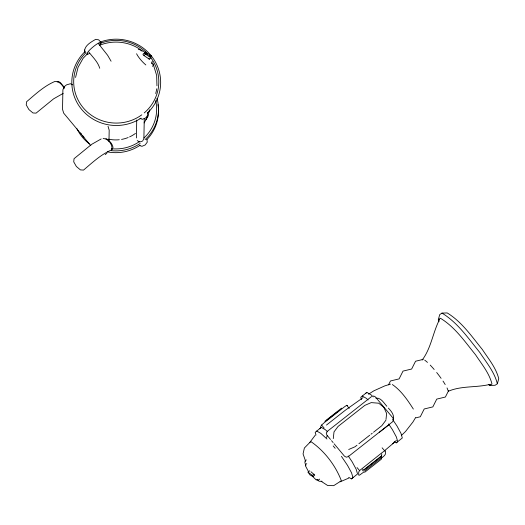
<?xml version="1.0" encoding="UTF-8"?>
<svg xmlns="http://www.w3.org/2000/svg" width="525" height="525" viewBox="0 0 525 525"><rect width="100%" height="100%" fill="white"/><g stroke="black" fill="none" stroke-linecap="round" stroke-linejoin="round"><path stroke-width="0.79" d="M152.191 61.313L151.607 63.676M153.293 63.755L153.267 65.153L152.532 66.413M108.97 141.593L109.187 130.141L108.019 126.302M113.065 147.538C112.54 143.719 109.134 140.339 105.932 138.456M136.388 137.95L136.73 120.068M144.277 118.394L143.883 138.718L142.511 141.179M320.723 428L320.749 426.471L321.602 425.047L324.115 422.815L344.19 407.026L346.697 405.307L347.517 405.412M84.512 51.037C84.906 45.248 91.206 41.961 95.688 39.342L98.733 39.847L101.102 42.696M333.277 438.624L334.005 431.891L338.093 426.418L364.862 405.366L371.227 402.609L378.742 403.207L383.801 407.308L386.636 413.49L385.993 419.475M381.813 453.987L381.413 456.376L364.678 469.534L362.408 469.252M381.76 456.796L381.353 459.178L364.626 472.336M75.547 77.457L78.035 67.364L83.127 58.249L87.649 53.616M145.898 119.805L147.998 115.966L149.52 109.784M438.985 321.772L438.329 319.666L439.714 314.619L441.991 313.103L447.208 312.939C461.836 321.812 471.752 336.473 482.363 349.525C488.46 358.818 496.02 367.717 498.75 378.715L497.359 383.762L495.088 385.278L489.871 385.448L488.565 384.622M326.563 437.601L327.213 435.56M393.048 419.783C394.866 415.327 391.23 411.108 388.356 408.083M439.583 319.443C432.79 332.581 431.268 347.931 422.192 360.052A20.462 3.124 51.8 0 1 423.209 359.376M388.513 384.864L390.462 380.973L399.112 378.886L403.01 371.103L411.659 369.016L415.557 361.233L422.763 359.494M448.645 390.541L445.397 397.025L436.748 399.112L432.849 406.895L424.2 408.982L420.302 416.765L415.977 417.808M144.099 122.942L147.998 115.966M382.069 457.682L384.589 455.451L385.435 454.027L385.494 450.968L384.674 450.857L382.167 452.576L359.579 470.597L358.726 472.021L358.667 475.079L359.487 475.191L363.877 471.988M415.636 417.539L412.919 422.034L405.549 431.465L401.533 435.369M385.908 420.223L381.819 425.696L373.531 432.219M305.616 461.298L303.056 453.895L304.382 448.009L309.625 442.673L315.21 435.245M392.68 443.822L396.362 440.39M144.664 53.058L145.694 52.113L147.807 54.653L144.46 52.874L142.918 54.278L143.975 55.552L149.33 59.207L150.872 57.796L148.759 55.256L151.646 56.175L150.623 57.113M143.975 55.552L145.517 54.141L150.872 57.796M327.666 431.806L325.428 429.752L321.287 427.402L315.19 432.318L315.978 435.028M319.791 428.695L321.287 427.402M373.295 396.893L370.886 394.688L366.831 392.385L360.767 397.274L361.443 399.591M365.367 393.652L366.831 392.385M309.625 442.673L310.879 441.584C324.443 450.962 335.482 465.353 341.362 480.742L333.69 485.658L327.672 485.527L321.188 481.307M348.692 477.337L351.448 478.898L352.944 477.606L351.566 472.861L347.524 465.399L341.434 456.343M394.223 441.709L396.25 442.857L397.714 441.591L396.362 436.951L392.405 429.64L388.572 423.944M384.818 450.483L394.072 442.614M105.177 154.612L106.851 153.293M324.831 421.319L341.558 408.155M326.753 420.203L337.693 411.6M326.478 425.053L345.306 410.248L363.07 397.615M371.602 396.526L327.265 431.399L326.287 433.158L326.872 435.074L330.501 439.432M306.351 459.926L305.097 460.911L304.9 462.755L305.891 465.413M306.784 463.627L305.668 464.507L305.511 465.977L308.352 471.312M310.977 471.758L314.757 475.145L313.09 476.464L309.993 474.948L308.057 472.106L309.73 470.787M308.057 472.106L312.421 475.486L314.094 474.173M356.961 445.252L355.051 446.755L348.685 449.505M358.877 443.75L369.712 435.225M370.985 434.221L372.258 433.217M319.666 479.082L318.55 479.962L316.24 479.962L311.712 475.584M379.267 432.364L388.822 424.85M396.25 442.857L402.314 437.968L400.962 433.328L397.005 426.024L392.752 419.692M351.448 478.898L357.545 473.99L356.167 469.245L352.124 461.777L348.206 455.956M364.685 469.127L381.419 455.962M381.386 457.774L364.652 470.938L362.381 470.656M438.329 319.666L440.442 318.255C455.077 327.127 464.992 341.788 475.604 354.848C481.694 364.14 489.254 373.032 491.991 384.038L489.871 385.448M368.484 394.209L373.892 390.803L384.786 385.888L390.495 384.097M63.171 93.404L53.648 98.812L36.074 113.138L32.963 112.96L28.895 109.548L26.25 104.902L26.578 101.752C35.438 94.237 44.133 85.975 54.981 81.421C59.272 81.191 62.416 84.958 64.221 88.43M101.148 138.954L91.626 144.362L74.051 158.694L73.723 161.844L76.368 166.491L80.437 169.903L83.541 170.08C92.407 162.566 101.102 154.304 111.943 149.75C112.783 144.48 108.393 138.803 103.13 138.429M340.108 481.832L348.62 478.17M448.442 391.191C461.862 385.56 476.588 387.811 490.389 384.28M99.579 45.308C112.862 39.847 128.395 41.409 140.28 49.481M57.146 81.893L58.459 81.513L60.27 82.471L64.542 87.596M141.816 141.376L139.742 141.973L137.209 140.634M322.048 481.248L319.108 481.261L316.857 479.423M375.887 398.153C381.052 397.438 383.887 403.115 386.859 406.284M138.285 49.33L142.131 50.367M140.752 50.663L143.968 51.45M139.932 118.433L142.472 119.293L145.727 117.915L147.794 115.106L147.459 112.514M139.414 145.464L141.953 146.324L145.208 144.946L147.276 142.137L146.941 139.545M72.66 84.86L70.488 83.718L66.537 84.853L64.864 86.166L62.902 89.683L62.521 109.318L63.696 113.157L90.818 145.694M373.577 395.955L375.388 396.913L393.022 418.064L393.606 419.98L392.628 421.739L348.292 456.612L346.316 457.183L344.505 456.225L334.13 443.783M392.359 384.53C401.251 390.685 407.59 400.043 413.346 409.067M362.23 396.008L366.279 398.304L368.091 399.958M316.687 431.025L320.827 433.374L326.983 439.012M441.991 313.103C457.708 322.632 468.359 338.382 479.758 352.406C486.308 362.388 494.425 371.943 497.359 383.762M145.694 52.113L151.646 56.175M333.185 445.922L335.18 448.311M88.869 52.106C92.807 57.205 97.926 61.937 99.743 68.276M144.46 52.874L145.517 54.141M148.483 58.19L149.33 59.207M98.405 43.614L107.618 55.276L111.09 61.222M346.697 405.307L349.243 408.358M382.128 447.812L384.674 450.857M321.602 425.047L324.142 428.098M357.033 467.552L359.579 470.597M331.537 440.672L333.093 442.542M312.421 475.486L313.09 476.464M151.902 62.757L153.622 65.487L156.66 75.436L156.949 85.811M84.663 49.947L84.998 52.539M111.812 148.273L111.943 149.75M145.832 64.942A11.307 2.704 47.6 0 1 136.585 53.753M89.644 53.406A9.155 1.66 -39.8 0 1 88.187 51.634A9.155 1.66 -39.8 0 1 97.847 43.457A9.155 1.66 -39.8 0 1 100.131 44.527M100.282 42.039A44.422 43.155 1.1 0 1 153.608 59.049A44.422 43.155 1.1 0 1 147.302 113.216M141.1 118.125A44.422 43.155 1.1 0 1 81.815 109.581A44.422 43.155 1.1 0 1 85.168 51.457M149.796 56.326A42.564 41.35 1.1 0 1 144.257 112.895M141.803 114.824A42.564 41.35 1.1 0 1 84.21 108.918A42.564 41.35 1.1 0 1 85.91 52.69M99.638 43.641A42.564 41.35 1.1 0 1 146.101 52.29M157.959 104.606A42.807 41.587 1.1 0 1 146.751 139.735M140.09 145.281A42.807 41.587 1.1 0 1 107.284 151.856M89.27 143.791A42.807 41.587 1.1 0 1 76.913 128.684M156.975 98.267A42.807 41.587 1.1 0 1 145.077 139.597M140.123 143.496A42.807 41.587 1.1 0 1 111.267 150.662M84.02 137.222A42.807 41.587 1.1 0 1 82.464 135.457M81.487 134.236A42.807 41.587 1.1 0 1 80.548 132.976M156.719 88.791A40.924 39.756 1.1 0 1 155.708 93.509M155.676 100.629A40.924 39.756 1.1 0 1 143.955 137.983M139.532 141.533A40.924 39.756 1.1 0 1 112.219 148.785M135.476 133.403A32.307 31.388 1.1 0 1 129.577 136.907M128.185 137.511A32.307 31.388 1.1 0 1 121.551 139.42M119.287 139.735A32.307 31.388 1.1 0 1 108.583 139.138M424.712 360.163A20.462 3.124 51.8 0 1 427.468 362.408M430.231 365.118A20.462 3.124 51.8 0 1 434.175 369.482M436.675 372.501A20.462 3.124 51.8 0 1 441.098 378.335M443.002 381.084A20.462 3.124 51.8 0 1 445.2 384.562M447.018 387.936A20.462 3.124 51.8 0 1 447.91 390.423"/></g></svg>
